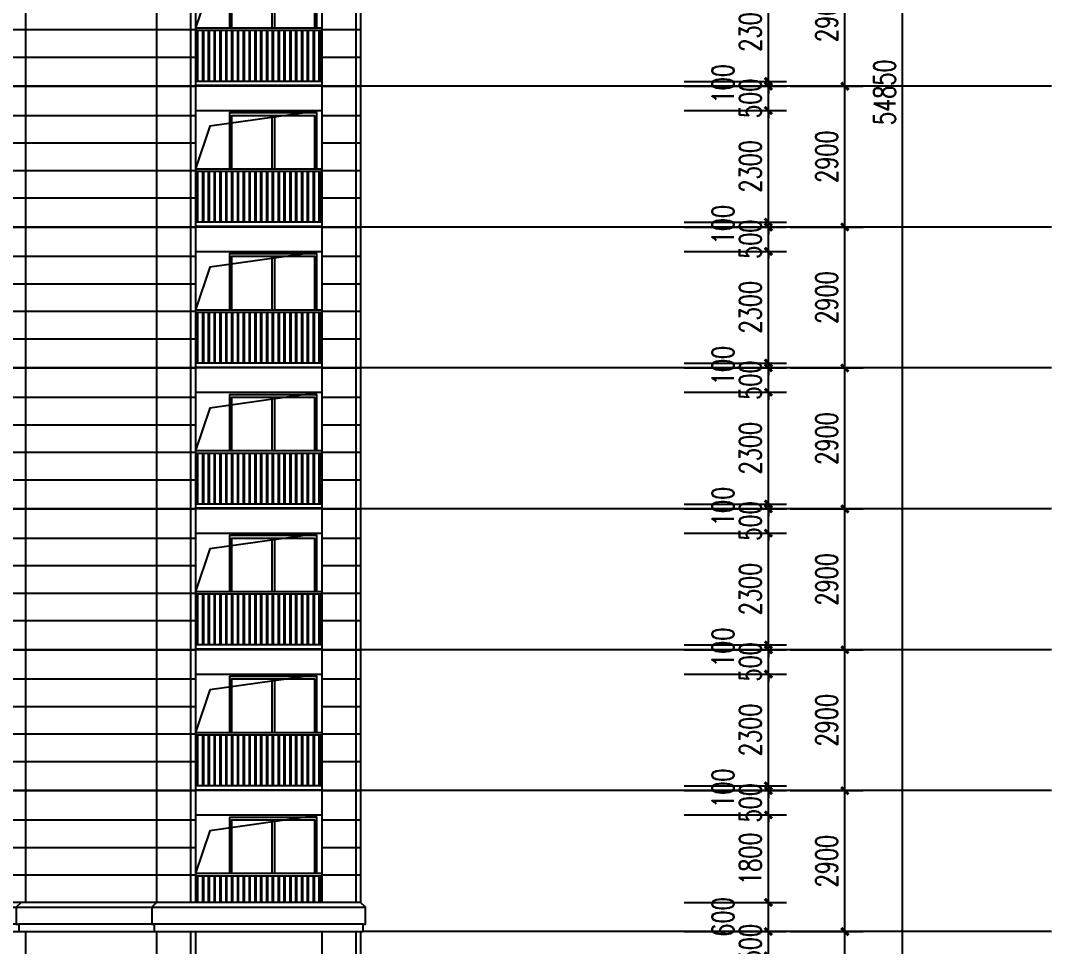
# Model space of a CAD drawing. Extents: x -59851 to 653804, y -249523 to 437614.
# Drawn here: x 355751 to 376967, y 374283 to 393338 of the extents above; entities that cross this region are included whole.
import ezdxf

# ---------------------------------------------------------------- set-up
doc = ezdxf.new("R2010")
doc.units = 0
doc.header["$LTSCALE"] = 1000
doc.header["$MEASUREMENT"] = 0
for name, color, linetype in [('_TCH_BOUNDARY', 7, 'Continuous'), ('A-材质分割线（横向）', 252, 'Continuous'), ('A-洞口', 105, 'Continuous'), ('A-第三道尺寸线', 105, 'Continuous'), ('DOTE', 16, 'Continuous'), ('ELE-2', 31, 'Continuous'), ('ELE-3', 35, 'Continuous'), ('ELE-6', 8, 'Continuous'), ('PUB_DIM', 3, 'Continuous'), ('栏杆', 142, 'Continuous')]:
    doc.layers.add(name, color=color, linetype=linetype)
doc.styles.add('_TCH_DIM_T3', font='SIMPLEX.shx', dxfattribs={"width": 0.705882, "bigfont": 'GBCBIG.shx'})
doc.dimstyles.new('_TCH_ARCH&&150', dxfattribs={"dimtxt": 446.25, "dimasz": 150, "dimexe": 375, "dimexo": 450, "dimgap": 150, "dimtad": 1, "dimdec": 0, "dimzin": 0, "dimdsep": 46, "dimtxsty": '_TCH_DIM_T3', "dimblk": 'ARCHTICK', "dimcen": 0.09, "dimclrt": 7, "dimazin": 2, "dimtfac": 1, "dimtdec": 0, "dimtix": 1, "dimtmove": 2, "dimatfit": 3, "dimfxl": 0, "dimtolj": 1, "dimtzin": 0, "dimarcsym": 0})

# ---------------------------------------------------------------- blocks, each defined once
blk = doc.blocks.new('26001100')
at = {"layer": '栏杆'}
for p, q in [((118828, 391988), (121428, 391988)), ((118828, 391938), (121428, 391938)), ((118858, 390888), (118858, 391938)), ((118878, 390888), (118878, 391938)), ((118978, 390888), (118978, 391938)), ((118998, 390888), (118998, 391938)), ((119098, 390888), (119098, 391938)), ((119118, 390888), (119118, 391938)), ((119218, 390888), (119218, 391938)), ((119238, 390888), (119238, 391938)), ((119338, 390888), (119338, 391938)), ((119358, 390888), (119358, 391938)), ((119458, 390888), (119458, 391938)), ((119478, 390888), (119478, 391938)), ((119578, 390888), (119578, 391938)), ((119598, 390888), (119598, 391938)), ((119698, 390888), (119698, 391938)), ((119718, 390888), (119718, 391938)), ((119818, 390888), (119818, 391938)), ((119838, 390888), (119838, 391938)), ((119938, 390888), (119938, 391938)), ((119958, 390888), (119958, 391938)), ((120058, 390888), (120058, 391938)), ((120078, 390888), (120078, 391938)), ((120178, 390888), (120178, 391938)), ((120198, 390888), (120198, 391938)), ((120298, 390888), (120298, 391938)), ((120318, 390888), (120318, 391938)), ((120364, 391938), (120386, 391938)), ((120386, 391938), (121428, 391938)), ((120418, 390888), (120418, 391938)), ((120438, 390888), (120438, 391938)), ((120538, 390888), (120538, 391938)), ((120558, 390888), (120558, 391938)), ((120658, 390888), (120658, 391938)), ((120678, 390888), (120678, 391938)), ((120778, 390888), (120778, 391938)), ((120798, 390888), (120798, 391938)), ((120898, 390888), (120898, 391938)), ((120918, 390888), (120918, 391938)), ((121018, 390888), (121018, 391938)), ((121038, 390888), (121038, 391938)), ((121138, 390888), (121138, 391938)), ((121158, 390888), (121158, 391938)), ((121258, 390888), (121258, 391938)), ((121278, 390888), (121278, 391938)), ((121378, 390888), (121378, 391938)), ((121398, 390888), (121398, 391938))]:
    blk.add_line(p, q, dxfattribs=at)
blk = doc.blocks.new('2-12dongss')
at = {"layer": 'A-材质分割线（横向）'}
for points in [[(-207947, 337597), (-203647, 337597)], [(-201047, 337597), (-200247, 337597)], [(-210647, 337030), (-203647, 337030)], [(-201047, 337030), (-200247, 337030)], [(-210647, 336464), (-203647, 336464)], [(-201047, 336464), (-200247, 336464)], [(-207947, 335897), (-203647, 335897)], [(-201047, 335897), (-200247, 335897)], [(-210647, 335297), (-203647, 335297)], [(-201047, 335297), (-200247, 335297)]]:
    blk.add_lwpolyline(points, dxfattribs=at)
at = {"layer": 'A-洞口'}
blk.add_lwpolyline([(-201047, 337697), (-203353, 337372), (-203647, 336497)], dxfattribs=at)
at = {"layer": 'ELE-2'}
for points in [[(-204447, 338197), (-204447, 335297)], [(-203647, 338197), (-203647, 335297)], [(-201047, 338197), (-201047, 335297)], [(-200247, 338197), (-200247, 335297)]]:
    blk.add_lwpolyline(points, dxfattribs=at)
at = {"layer": 'ELE-3'}
for points in [[(-203647, 337697), (-201047, 337697)], [(-201047, 335397), (-203647, 335397)], [(-203647, 335317), (-201047, 335317)]]:
    blk.add_lwpolyline(points, dxfattribs=at)
at = {"layer": 'ELE-6'}
for points in [[(-201147, 336497), (-201147, 337647), (-202947, 337647), (-202947, 336497)], [(-202897, 336497), (-202897, 337597), (-201197, 337597), (-201197, 336497)], [(-202072, 337597), (-202072, 336497)], [(-202022, 337597), (-202022, 336497)]]:
    blk.add_lwpolyline(points, dxfattribs=at)
blk.add_blockref('26001100', (-322475, -55491))
blk = doc.blocks.new('xixixiixi')
blk.add_wipeout([(159649, 324297), (149249, 324297), (149149, 324197), (149149, 323847), (149199, 323847), (149199, 323697), (159699, 323697), (159699, 323847), (159749, 323847), (159749, 324197)])
at = {"layer": '_TCH_BOUNDARY'}
blk.add_lwpolyline([(159649, 324297), (149249, 324297), (149149, 324197), (149149, 323847), (149199, 323847), (149199, 323697), (159699, 323697), (159699, 323847), (159749, 323847), (159749, 324197)], close=True, dxfattribs=at)
at = {"layer": 'ELE-2'}
for points in [[(152661, 324297), (152561, 324197), (152561, 323847), (152611, 323847), (152611, 323697), (159699, 323697), (159699, 323847), (159749, 323847), (159749, 324197), (159649, 324297)], [(152561, 324197), (159749, 324197)], [(159649, 324297), (152649, 324297)], [(155449, 324297), (155349, 324197), (155349, 323847), (155399, 323847), (155399, 323697), (155449, 323697)], [(159699, 323847), (152611, 323847)]]:
    blk.add_lwpolyline(points, dxfattribs=at)
at = {"layer": 'ELE-3'}
for points in [[(149249, 324297), (149149, 324197), (149149, 323847), (149199, 323847), (149199, 323697), (149249, 323697)], [(149149, 324197), (152561, 324197)], [(152649, 324297), (149249, 324297)], [(151949, 324297), (151849, 324197), (151849, 323847), (151899, 323847), (151899, 323697), (151949, 323697)], [(152561, 323847), (149199, 323847)], [(149249, 323697), (152611, 323697)]]:
    blk.add_lwpolyline(points, dxfattribs=at)
blk = doc.blocks.new('_ArchTick')
at = {"color": 0, "linetype": 'ByBlock', "const_width": 0.4}
blk.add_lwpolyline([(-0.5, -0.5), (0.5, 0.5)], dxfattribs=at)
blk = doc.blocks.new('*D4190')
at = {"layer": 'Defpoints', "color": 0, "transparency": 16777216}
for p in [(372306, 419288), (373905, 419288), (372306, 364438)]:
    blk.add_point(p, dxfattribs=at)
at = {"layer": 'PUB_DIM', "color": 0, "lineweight": -2, "transparency": 16777216}
for p, q in [((372756, 419288), (374280, 419288)), ((373905, 364438), (373905, 419288)), ((372756, 364438), (374280, 364438))]:
    blk.add_line(p, q, dxfattribs=at)
at = {"layer": 'PUB_DIM', "color": 0, "lineweight": -2, "transparency": 16777216, "xscale": 150, "yscale": 150, "zscale": 150}
for p, rotation in [((373905, 419288), 90), ((373905, 364438), 270)]:
    blk.add_blockref('_ArchTick', p, dxfattribs=dict(at, rotation=rotation))
at = {"layer": 'PUB_DIM', "color": 7, "transparency": 16777216, "insert": (373532, 391863), "char_height": 446.2, "attachment_point": 5, "rotation": 90, "style": '_TCH_DIM_T3'}
blk.add_mtext('\\A1;54850', dxfattribs=at)
blk = doc.blocks.new('*D4200')
at = {"layer": 'Defpoints', "color": 0, "transparency": 16777216}
for p in [(371142, 394888), (372716, 394888), (371142, 391988)]:
    blk.add_point(p, dxfattribs=at)
at = {"layer": 'PUB_DIM', "color": 0, "lineweight": -2, "transparency": 16777216}
for p, q in [((371592, 394888), (373091, 394888)), ((372716, 391988), (372716, 394888)), ((371592, 391988), (373091, 391988))]:
    blk.add_line(p, q, dxfattribs=at)
at = {"layer": 'PUB_DIM', "color": 0, "lineweight": -2, "transparency": 16777216, "xscale": 150, "yscale": 150, "zscale": 150}
for p, rotation in [((372716, 394888), 90), ((372716, 391988), 270)]:
    blk.add_blockref('_ArchTick', p, dxfattribs=dict(at, rotation=rotation))
at = {"layer": 'PUB_DIM', "color": 7, "transparency": 16777216, "insert": (372342, 393438), "char_height": 446.2, "attachment_point": 5, "rotation": 90, "style": '_TCH_DIM_T3'}
blk.add_mtext('\\A1;2900', dxfattribs=at)
blk = doc.blocks.new('*D4201')
at = {"layer": 'Defpoints', "color": 0, "transparency": 16777216}
for p in [(371142, 391988), (372716, 391988), (371142, 389088)]:
    blk.add_point(p, dxfattribs=at)
at = {"layer": 'PUB_DIM', "color": 0, "lineweight": -2, "transparency": 16777216}
for p, q in [((371592, 391988), (373091, 391988)), ((372716, 389088), (372716, 391988)), ((371592, 389088), (373091, 389088))]:
    blk.add_line(p, q, dxfattribs=at)
at = {"layer": 'PUB_DIM', "color": 0, "lineweight": -2, "transparency": 16777216, "xscale": 150, "yscale": 150, "zscale": 150}
for p, rotation in [((372716, 391988), 90), ((372716, 389088), 270)]:
    blk.add_blockref('_ArchTick', p, dxfattribs=dict(at, rotation=rotation))
at = {"layer": 'PUB_DIM', "color": 7, "transparency": 16777216, "insert": (372342, 390538), "char_height": 446.2, "attachment_point": 5, "rotation": 90, "style": '_TCH_DIM_T3'}
blk.add_mtext('\\A1;2900', dxfattribs=at)
blk = doc.blocks.new('*D4202')
at = {"layer": 'Defpoints', "color": 0, "transparency": 16777216}
for p in [(371142, 389088), (372716, 389088), (371142, 386188)]:
    blk.add_point(p, dxfattribs=at)
at = {"layer": 'PUB_DIM', "color": 0, "lineweight": -2, "transparency": 16777216}
for p, q in [((371592, 389088), (373091, 389088)), ((372716, 386188), (372716, 389088)), ((371592, 386188), (373091, 386188))]:
    blk.add_line(p, q, dxfattribs=at)
at = {"layer": 'PUB_DIM', "color": 0, "lineweight": -2, "transparency": 16777216, "xscale": 150, "yscale": 150, "zscale": 150}
for p, rotation in [((372716, 389088), 90), ((372716, 386188), 270)]:
    blk.add_blockref('_ArchTick', p, dxfattribs=dict(at, rotation=rotation))
at = {"layer": 'PUB_DIM', "color": 7, "transparency": 16777216, "insert": (372342, 387638), "char_height": 446.2, "attachment_point": 5, "rotation": 90, "style": '_TCH_DIM_T3'}
blk.add_mtext('\\A1;2900', dxfattribs=at)
blk = doc.blocks.new('*D4203')
at = {"layer": 'Defpoints', "color": 0, "transparency": 16777216}
for p in [(371142, 386188), (372716, 386188), (371142, 383288)]:
    blk.add_point(p, dxfattribs=at)
at = {"layer": 'PUB_DIM', "color": 0, "lineweight": -2, "transparency": 16777216}
for p, q in [((371592, 386188), (373091, 386188)), ((372716, 383288), (372716, 386188)), ((371592, 383288), (373091, 383288))]:
    blk.add_line(p, q, dxfattribs=at)
at = {"layer": 'PUB_DIM', "color": 0, "lineweight": -2, "transparency": 16777216, "xscale": 150, "yscale": 150, "zscale": 150}
for p, rotation in [((372716, 386188), 90), ((372716, 383288), 270)]:
    blk.add_blockref('_ArchTick', p, dxfattribs=dict(at, rotation=rotation))
at = {"layer": 'PUB_DIM', "color": 7, "transparency": 16777216, "insert": (372342, 384738), "char_height": 446.2, "attachment_point": 5, "rotation": 90, "style": '_TCH_DIM_T3'}
blk.add_mtext('\\A1;2900', dxfattribs=at)
blk = doc.blocks.new('*D4204')
at = {"layer": 'Defpoints', "color": 0, "transparency": 16777216}
for p in [(371142, 383288), (372716, 383288), (371142, 380388)]:
    blk.add_point(p, dxfattribs=at)
at = {"layer": 'PUB_DIM', "color": 0, "lineweight": -2, "transparency": 16777216}
for p, q in [((371592, 383288), (373091, 383288)), ((372716, 380388), (372716, 383288)), ((371592, 380388), (373091, 380388))]:
    blk.add_line(p, q, dxfattribs=at)
at = {"layer": 'PUB_DIM', "color": 0, "lineweight": -2, "transparency": 16777216, "xscale": 150, "yscale": 150, "zscale": 150}
for p, rotation in [((372716, 383288), 90), ((372716, 380388), 270)]:
    blk.add_blockref('_ArchTick', p, dxfattribs=dict(at, rotation=rotation))
at = {"layer": 'PUB_DIM', "color": 7, "transparency": 16777216, "insert": (372342, 381838), "char_height": 446.2, "attachment_point": 5, "rotation": 90, "style": '_TCH_DIM_T3'}
blk.add_mtext('\\A1;2900', dxfattribs=at)
blk = doc.blocks.new('*D4205')
at = {"layer": 'Defpoints', "color": 0, "transparency": 16777216}
for p in [(371142, 380388), (372716, 380388), (371142, 377488)]:
    blk.add_point(p, dxfattribs=at)
at = {"layer": 'PUB_DIM', "color": 0, "lineweight": -2, "transparency": 16777216}
for p, q in [((371592, 380388), (373091, 380388)), ((372716, 377488), (372716, 380388)), ((371592, 377488), (373091, 377488))]:
    blk.add_line(p, q, dxfattribs=at)
at = {"layer": 'PUB_DIM', "color": 0, "lineweight": -2, "transparency": 16777216, "xscale": 150, "yscale": 150, "zscale": 150}
for p, rotation in [((372716, 380388), 90), ((372716, 377488), 270)]:
    blk.add_blockref('_ArchTick', p, dxfattribs=dict(at, rotation=rotation))
at = {"layer": 'PUB_DIM', "color": 7, "transparency": 16777216, "insert": (372342, 378938), "char_height": 446.2, "attachment_point": 5, "rotation": 90, "style": '_TCH_DIM_T3'}
blk.add_mtext('\\A1;2900', dxfattribs=at)
blk = doc.blocks.new('*D4206')
at = {"layer": 'Defpoints', "color": 0, "transparency": 16777216}
for p in [(371142, 377488), (372716, 377488), (371142, 374588)]:
    blk.add_point(p, dxfattribs=at)
at = {"layer": 'PUB_DIM', "color": 0, "lineweight": -2, "transparency": 16777216}
for p, q in [((371592, 377488), (373091, 377488)), ((372716, 374588), (372716, 377488)), ((371592, 374588), (373091, 374588))]:
    blk.add_line(p, q, dxfattribs=at)
at = {"layer": 'PUB_DIM', "color": 0, "lineweight": -2, "transparency": 16777216, "xscale": 150, "yscale": 150, "zscale": 150}
for p, rotation in [((372716, 377488), 90), ((372716, 374588), 270)]:
    blk.add_blockref('_ArchTick', p, dxfattribs=dict(at, rotation=rotation))
at = {"layer": 'PUB_DIM', "color": 7, "transparency": 16777216, "insert": (372342, 376038), "char_height": 446.2, "attachment_point": 5, "rotation": 90, "style": '_TCH_DIM_T3'}
blk.add_mtext('\\A1;2900', dxfattribs=at)
blk = doc.blocks.new('*D4207')
at = {"layer": 'Defpoints', "color": 0, "transparency": 16777216}
for p in [(371142, 374588), (372716, 374588), (371142, 371688)]:
    blk.add_point(p, dxfattribs=at)
at = {"layer": 'PUB_DIM', "color": 0, "lineweight": -2, "transparency": 16777216}
for p, q in [((371592, 374588), (373091, 374588)), ((372716, 371688), (372716, 374588)), ((371592, 371688), (373091, 371688))]:
    blk.add_line(p, q, dxfattribs=at)
at = {"layer": 'PUB_DIM', "color": 0, "lineweight": -2, "transparency": 16777216, "xscale": 150, "yscale": 150, "zscale": 150}
for p, rotation in [((372716, 374588), 90), ((372716, 371688), 270)]:
    blk.add_blockref('_ArchTick', p, dxfattribs=dict(at, rotation=rotation))
at = {"layer": 'PUB_DIM', "color": 7, "transparency": 16777216, "insert": (372342, 373138), "char_height": 446.2, "attachment_point": 5, "rotation": 90, "style": '_TCH_DIM_T3'}
blk.add_mtext('\\A1;2900', dxfattribs=at)
blk = doc.blocks.new('*D4221')
at = {"layer": 'A-第三道尺寸线', "color": 0, "lineweight": -2, "transparency": 16777216}
for p, q in [((371142, 374588), (371142, 374738)), ((369405, 374588), (371517, 374588)), ((371142, 374088), (371142, 374588)), ((369405, 374088), (371517, 374088)), ((371142, 374088), (371142, 373938))]:
    blk.add_line(p, q, dxfattribs=at)
at = {"layer": 'Defpoints', "color": 0, "transparency": 16777216}
for p in [(368955, 374588), (371142, 374588), (368955, 374088)]:
    blk.add_point(p, dxfattribs=at)
at = {"layer": 'A-第三道尺寸线', "color": 0, "lineweight": -2, "transparency": 16777216, "xscale": 150, "yscale": 150, "zscale": 150}
for p, rotation in [((371142, 374588), 270), ((371142, 374088), 90)]:
    blk.add_blockref('_ArchTick', p, dxfattribs=dict(at, rotation=rotation))
at = {"layer": 'A-第三道尺寸线', "color": 7, "transparency": 16777216, "insert": (370769, 374338), "char_height": 446.2, "attachment_point": 5, "rotation": 90, "style": '_TCH_DIM_T3'}
blk.add_mtext('\\A1;500', dxfattribs=at)
blk = doc.blocks.new('*D4222')
at = {"layer": 'A-第三道尺寸线', "color": 0, "lineweight": -2, "transparency": 16777216}
for p, q in [((369405, 375188), (371517, 375188)), ((371142, 374588), (371142, 375188)), ((369405, 374588), (371517, 374588))]:
    blk.add_line(p, q, dxfattribs=at)
at = {"layer": 'Defpoints', "color": 0, "transparency": 16777216}
for p in [(368955, 375188), (371142, 375188), (368955, 374588)]:
    blk.add_point(p, dxfattribs=at)
at = {"layer": 'A-第三道尺寸线', "color": 0, "lineweight": -2, "transparency": 16777216, "xscale": 150, "yscale": 150, "zscale": 150}
for p, rotation in [((371142, 375188), 90), ((371142, 374588), 270)]:
    blk.add_blockref('_ArchTick', p, dxfattribs=dict(at, rotation=rotation))
at = {"layer": 'A-第三道尺寸线', "color": 7, "transparency": 16777216, "insert": (370205, 374888), "char_height": 446.2, "attachment_point": 5, "rotation": 90, "style": '_TCH_DIM_T3'}
blk.add_mtext('\\A1;600', dxfattribs=at)
blk = doc.blocks.new('*D4223')
at = {"layer": 'A-第三道尺寸线', "color": 0, "lineweight": -2, "transparency": 16777216}
for p, q in [((369405, 376988), (371517, 376988)), ((371142, 375188), (371142, 376988)), ((369405, 375188), (371517, 375188))]:
    blk.add_line(p, q, dxfattribs=at)
at = {"layer": 'Defpoints', "color": 0, "transparency": 16777216}
for p in [(368955, 376988), (371142, 376988), (368955, 375188)]:
    blk.add_point(p, dxfattribs=at)
at = {"layer": 'A-第三道尺寸线', "color": 0, "lineweight": -2, "transparency": 16777216, "xscale": 150, "yscale": 150, "zscale": 150}
for p, rotation in [((371142, 376988), 90), ((371142, 375188), 270)]:
    blk.add_blockref('_ArchTick', p, dxfattribs=dict(at, rotation=rotation))
at = {"layer": 'A-第三道尺寸线', "color": 7, "transparency": 16777216, "insert": (370769, 376088), "char_height": 446.2, "attachment_point": 5, "rotation": 90, "style": '_TCH_DIM_T3'}
blk.add_mtext('\\A1;1800', dxfattribs=at)
blk = doc.blocks.new('*D4224')
at = {"layer": 'A-第三道尺寸线', "color": 0, "lineweight": -2, "transparency": 16777216}
for p, q in [((369405, 377488), (371517, 377488)), ((371142, 377488), (371142, 377638)), ((371142, 376988), (371142, 377488)), ((369405, 376988), (371517, 376988)), ((371142, 376988), (371142, 376838))]:
    blk.add_line(p, q, dxfattribs=at)
at = {"layer": 'Defpoints', "color": 0, "transparency": 16777216}
for p in [(368955, 377488), (371142, 377488), (368955, 376988)]:
    blk.add_point(p, dxfattribs=at)
at = {"layer": 'A-第三道尺寸线', "color": 0, "lineweight": -2, "transparency": 16777216, "xscale": 150, "yscale": 150, "zscale": 150}
for p, rotation in [((371142, 377488), 270), ((371142, 376988), 90)]:
    blk.add_blockref('_ArchTick', p, dxfattribs=dict(at, rotation=rotation))
at = {"layer": 'A-第三道尺寸线', "color": 7, "transparency": 16777216, "insert": (370769, 377238), "char_height": 446.2, "attachment_point": 5, "rotation": 90, "style": '_TCH_DIM_T3'}
blk.add_mtext('\\A1;500', dxfattribs=at)
blk = doc.blocks.new('*D4225')
at = {"layer": 'A-第三道尺寸线', "color": 0, "lineweight": -2, "transparency": 16777216}
for p, q in [((371142, 377588), (371142, 377738)), ((369405, 377588), (371517, 377588)), ((369405, 377488), (371517, 377488)), ((371142, 377488), (371142, 377588)), ((371142, 377488), (371142, 377338))]:
    blk.add_line(p, q, dxfattribs=at)
at = {"layer": 'Defpoints', "color": 0, "transparency": 16777216}
for p in [(368955, 377588), (368955, 377488), (371142, 377588)]:
    blk.add_point(p, dxfattribs=at)
at = {"layer": 'A-第三道尺寸线', "color": 0, "lineweight": -2, "transparency": 16777216, "xscale": 150, "yscale": 150, "zscale": 150}
for p, rotation in [((371142, 377588), 270), ((371142, 377488), 90)]:
    blk.add_blockref('_ArchTick', p, dxfattribs=dict(at, rotation=rotation))
at = {"layer": 'A-第三道尺寸线', "color": 7, "transparency": 16777216, "insert": (370205, 377538), "char_height": 446.2, "attachment_point": 5, "rotation": 90, "style": '_TCH_DIM_T3'}
blk.add_mtext('\\A1;100', dxfattribs=at)
blk = doc.blocks.new('*D4226')
at = {"layer": 'A-第三道尺寸线', "color": 0, "lineweight": -2, "transparency": 16777216}
for p, q in [((369405, 379888), (371517, 379888)), ((371142, 377588), (371142, 379888)), ((369405, 377588), (371517, 377588))]:
    blk.add_line(p, q, dxfattribs=at)
at = {"layer": 'Defpoints', "color": 0, "transparency": 16777216}
for p in [(368955, 379888), (371142, 379888), (368955, 377588)]:
    blk.add_point(p, dxfattribs=at)
at = {"layer": 'A-第三道尺寸线', "color": 0, "lineweight": -2, "transparency": 16777216, "xscale": 150, "yscale": 150, "zscale": 150}
for p, rotation in [((371142, 379888), 90), ((371142, 377588), 270)]:
    blk.add_blockref('_ArchTick', p, dxfattribs=dict(at, rotation=rotation))
at = {"layer": 'A-第三道尺寸线', "color": 7, "transparency": 16777216, "insert": (370769, 378738), "char_height": 446.2, "attachment_point": 5, "rotation": 90, "style": '_TCH_DIM_T3'}
blk.add_mtext('\\A1;2300', dxfattribs=at)
blk = doc.blocks.new('*D4227')
at = {"layer": 'A-第三道尺寸线', "color": 0, "lineweight": -2, "transparency": 16777216}
for p, q in [((371142, 380388), (371142, 380538)), ((369405, 380388), (371517, 380388)), ((371142, 379888), (371142, 380388)), ((369405, 379888), (371517, 379888)), ((371142, 379888), (371142, 379738))]:
    blk.add_line(p, q, dxfattribs=at)
at = {"layer": 'Defpoints', "color": 0, "transparency": 16777216}
for p in [(368955, 380388), (371142, 380388), (368955, 379888)]:
    blk.add_point(p, dxfattribs=at)
at = {"layer": 'A-第三道尺寸线', "color": 0, "lineweight": -2, "transparency": 16777216, "xscale": 150, "yscale": 150, "zscale": 150}
for p, rotation in [((371142, 380388), 270), ((371142, 379888), 90)]:
    blk.add_blockref('_ArchTick', p, dxfattribs=dict(at, rotation=rotation))
at = {"layer": 'A-第三道尺寸线', "color": 7, "transparency": 16777216, "insert": (370769, 380138), "char_height": 446.2, "attachment_point": 5, "rotation": 90, "style": '_TCH_DIM_T3'}
blk.add_mtext('\\A1;500', dxfattribs=at)
blk = doc.blocks.new('*D4228')
at = {"layer": 'A-第三道尺寸线', "color": 0, "lineweight": -2, "transparency": 16777216}
for p, q in [((371142, 380488), (371142, 380638)), ((369405, 380488), (371517, 380488)), ((371142, 380388), (371142, 380488)), ((369405, 380388), (371517, 380388)), ((371142, 380388), (371142, 380238))]:
    blk.add_line(p, q, dxfattribs=at)
at = {"layer": 'Defpoints', "color": 0, "transparency": 16777216}
for p in [(368955, 380488), (371142, 380488), (368955, 380388)]:
    blk.add_point(p, dxfattribs=at)
at = {"layer": 'A-第三道尺寸线', "color": 0, "lineweight": -2, "transparency": 16777216, "xscale": 150, "yscale": 150, "zscale": 150}
for p, rotation in [((371142, 380488), 270), ((371142, 380388), 90)]:
    blk.add_blockref('_ArchTick', p, dxfattribs=dict(at, rotation=rotation))
at = {"layer": 'A-第三道尺寸线', "color": 7, "transparency": 16777216, "insert": (370205, 380438), "char_height": 446.2, "attachment_point": 5, "rotation": 90, "style": '_TCH_DIM_T3'}
blk.add_mtext('\\A1;100', dxfattribs=at)
blk = doc.blocks.new('*D4229')
at = {"layer": 'A-第三道尺寸线', "color": 0, "lineweight": -2, "transparency": 16777216}
for p, q in [((369405, 382788), (371517, 382788)), ((371142, 380488), (371142, 382788)), ((369405, 380488), (371517, 380488))]:
    blk.add_line(p, q, dxfattribs=at)
at = {"layer": 'Defpoints', "color": 0, "transparency": 16777216}
for p in [(368955, 382788), (371142, 382788), (368955, 380488)]:
    blk.add_point(p, dxfattribs=at)
at = {"layer": 'A-第三道尺寸线', "color": 0, "lineweight": -2, "transparency": 16777216, "xscale": 150, "yscale": 150, "zscale": 150}
for p, rotation in [((371142, 382788), 90), ((371142, 380488), 270)]:
    blk.add_blockref('_ArchTick', p, dxfattribs=dict(at, rotation=rotation))
at = {"layer": 'A-第三道尺寸线', "color": 7, "transparency": 16777216, "insert": (370769, 381638), "char_height": 446.2, "attachment_point": 5, "rotation": 90, "style": '_TCH_DIM_T3'}
blk.add_mtext('\\A1;2300', dxfattribs=at)
blk = doc.blocks.new('*D4230')
at = {"layer": 'A-第三道尺寸线', "color": 0, "lineweight": -2, "transparency": 16777216}
for p, q in [((371142, 383288), (371142, 383438)), ((369405, 383288), (371517, 383288)), ((371142, 382788), (371142, 383288)), ((369405, 382788), (371517, 382788)), ((371142, 382788), (371142, 382638))]:
    blk.add_line(p, q, dxfattribs=at)
at = {"layer": 'Defpoints', "color": 0, "transparency": 16777216}
for p in [(368955, 383288), (371142, 383288), (368955, 382788)]:
    blk.add_point(p, dxfattribs=at)
at = {"layer": 'A-第三道尺寸线', "color": 0, "lineweight": -2, "transparency": 16777216, "xscale": 150, "yscale": 150, "zscale": 150}
for p, rotation in [((371142, 383288), 270), ((371142, 382788), 90)]:
    blk.add_blockref('_ArchTick', p, dxfattribs=dict(at, rotation=rotation))
at = {"layer": 'A-第三道尺寸线', "color": 7, "transparency": 16777216, "insert": (370769, 383038), "char_height": 446.2, "attachment_point": 5, "rotation": 90, "style": '_TCH_DIM_T3'}
blk.add_mtext('\\A1;500', dxfattribs=at)
blk = doc.blocks.new('*D4231')
at = {"layer": 'A-第三道尺寸线', "color": 0, "lineweight": -2, "transparency": 16777216}
for p, q in [((369405, 383388), (371517, 383388)), ((371142, 383388), (371142, 383538)), ((371142, 383288), (371142, 383388)), ((369405, 383288), (371517, 383288)), ((371142, 383288), (371142, 383138))]:
    blk.add_line(p, q, dxfattribs=at)
at = {"layer": 'Defpoints', "color": 0, "transparency": 16777216}
for p in [(368955, 383388), (371142, 383388), (368955, 383288)]:
    blk.add_point(p, dxfattribs=at)
at = {"layer": 'A-第三道尺寸线', "color": 0, "lineweight": -2, "transparency": 16777216, "xscale": 150, "yscale": 150, "zscale": 150}
for p, rotation in [((371142, 383388), 270), ((371142, 383288), 90)]:
    blk.add_blockref('_ArchTick', p, dxfattribs=dict(at, rotation=rotation))
at = {"layer": 'A-第三道尺寸线', "color": 7, "transparency": 16777216, "insert": (370205, 383338), "char_height": 446.2, "attachment_point": 5, "rotation": 90, "style": '_TCH_DIM_T3'}
blk.add_mtext('\\A1;100', dxfattribs=at)
blk = doc.blocks.new('*D4232')
at = {"layer": 'A-第三道尺寸线', "color": 0, "lineweight": -2, "transparency": 16777216}
for p, q in [((369405, 385688), (371517, 385688)), ((371142, 383388), (371142, 385688)), ((369405, 383388), (371517, 383388))]:
    blk.add_line(p, q, dxfattribs=at)
at = {"layer": 'Defpoints', "color": 0, "transparency": 16777216}
for p in [(368955, 385688), (371142, 385688), (368955, 383388)]:
    blk.add_point(p, dxfattribs=at)
at = {"layer": 'A-第三道尺寸线', "color": 0, "lineweight": -2, "transparency": 16777216, "xscale": 150, "yscale": 150, "zscale": 150}
for p, rotation in [((371142, 385688), 90), ((371142, 383388), 270)]:
    blk.add_blockref('_ArchTick', p, dxfattribs=dict(at, rotation=rotation))
at = {"layer": 'A-第三道尺寸线', "color": 7, "transparency": 16777216, "insert": (370769, 384538), "char_height": 446.2, "attachment_point": 5, "rotation": 90, "style": '_TCH_DIM_T3'}
blk.add_mtext('\\A1;2300', dxfattribs=at)
blk = doc.blocks.new('*D4233')
at = {"layer": 'A-第三道尺寸线', "color": 0, "lineweight": -2, "transparency": 16777216}
for p, q in [((369405, 386188), (371517, 386188)), ((371142, 386188), (371142, 386338)), ((371142, 385688), (371142, 386188)), ((369405, 385688), (371517, 385688)), ((371142, 385688), (371142, 385538))]:
    blk.add_line(p, q, dxfattribs=at)
at = {"layer": 'Defpoints', "color": 0, "transparency": 16777216}
for p in [(368955, 386188), (371142, 386188), (368955, 385688)]:
    blk.add_point(p, dxfattribs=at)
at = {"layer": 'A-第三道尺寸线', "color": 0, "lineweight": -2, "transparency": 16777216, "xscale": 150, "yscale": 150, "zscale": 150}
for p, rotation in [((371142, 386188), 270), ((371142, 385688), 90)]:
    blk.add_blockref('_ArchTick', p, dxfattribs=dict(at, rotation=rotation))
at = {"layer": 'A-第三道尺寸线', "color": 7, "transparency": 16777216, "insert": (370769, 385938), "char_height": 446.2, "attachment_point": 5, "rotation": 90, "style": '_TCH_DIM_T3'}
blk.add_mtext('\\A1;500', dxfattribs=at)
blk = doc.blocks.new('*D4234')
at = {"layer": 'A-第三道尺寸线', "color": 0, "lineweight": -2, "transparency": 16777216}
for p, q in [((371142, 386288), (371142, 386438)), ((369405, 386288), (371517, 386288)), ((369405, 386188), (371517, 386188)), ((371142, 386188), (371142, 386288)), ((371142, 386188), (371142, 386038))]:
    blk.add_line(p, q, dxfattribs=at)
at = {"layer": 'Defpoints', "color": 0, "transparency": 16777216}
for p in [(368955, 386288), (368955, 386188), (371142, 386288)]:
    blk.add_point(p, dxfattribs=at)
at = {"layer": 'A-第三道尺寸线', "color": 0, "lineweight": -2, "transparency": 16777216, "xscale": 150, "yscale": 150, "zscale": 150}
for p, rotation in [((371142, 386288), 270), ((371142, 386188), 90)]:
    blk.add_blockref('_ArchTick', p, dxfattribs=dict(at, rotation=rotation))
at = {"layer": 'A-第三道尺寸线', "color": 7, "transparency": 16777216, "insert": (370205, 386238), "char_height": 446.2, "attachment_point": 5, "rotation": 90, "style": '_TCH_DIM_T3'}
blk.add_mtext('\\A1;100', dxfattribs=at)
blk = doc.blocks.new('*D4235')
at = {"layer": 'A-第三道尺寸线', "color": 0, "lineweight": -2, "transparency": 16777216}
for p, q in [((369405, 388588), (371517, 388588)), ((371142, 386288), (371142, 388588)), ((369405, 386288), (371517, 386288))]:
    blk.add_line(p, q, dxfattribs=at)
at = {"layer": 'Defpoints', "color": 0, "transparency": 16777216}
for p in [(368955, 388588), (371142, 388588), (368955, 386288)]:
    blk.add_point(p, dxfattribs=at)
at = {"layer": 'A-第三道尺寸线', "color": 0, "lineweight": -2, "transparency": 16777216, "xscale": 150, "yscale": 150, "zscale": 150}
for p, rotation in [((371142, 388588), 90), ((371142, 386288), 270)]:
    blk.add_blockref('_ArchTick', p, dxfattribs=dict(at, rotation=rotation))
at = {"layer": 'A-第三道尺寸线', "color": 7, "transparency": 16777216, "insert": (370769, 387438), "char_height": 446.2, "attachment_point": 5, "rotation": 90, "style": '_TCH_DIM_T3'}
blk.add_mtext('\\A1;2300', dxfattribs=at)
blk = doc.blocks.new('*D4236')
at = {"layer": 'A-第三道尺寸线', "color": 0, "lineweight": -2, "transparency": 16777216}
for p, q in [((371142, 389088), (371142, 389238)), ((369405, 389088), (371517, 389088)), ((371142, 388588), (371142, 389088)), ((369405, 388588), (371517, 388588)), ((371142, 388588), (371142, 388438))]:
    blk.add_line(p, q, dxfattribs=at)
at = {"layer": 'Defpoints', "color": 0, "transparency": 16777216}
for p in [(368955, 389088), (371142, 389088), (368955, 388588)]:
    blk.add_point(p, dxfattribs=at)
at = {"layer": 'A-第三道尺寸线', "color": 0, "lineweight": -2, "transparency": 16777216, "xscale": 150, "yscale": 150, "zscale": 150}
for p, rotation in [((371142, 389088), 270), ((371142, 388588), 90)]:
    blk.add_blockref('_ArchTick', p, dxfattribs=dict(at, rotation=rotation))
at = {"layer": 'A-第三道尺寸线', "color": 7, "transparency": 16777216, "insert": (370769, 388838), "char_height": 446.2, "attachment_point": 5, "rotation": 90, "style": '_TCH_DIM_T3'}
blk.add_mtext('\\A1;500', dxfattribs=at)
blk = doc.blocks.new('*D4237')
at = {"layer": 'A-第三道尺寸线', "color": 0, "lineweight": -2, "transparency": 16777216}
for p, q in [((371142, 389188), (371142, 389338)), ((369405, 389188), (371517, 389188)), ((371142, 389088), (371142, 389188)), ((369405, 389088), (371517, 389088)), ((371142, 389088), (371142, 388938))]:
    blk.add_line(p, q, dxfattribs=at)
at = {"layer": 'Defpoints', "color": 0, "transparency": 16777216}
for p in [(368955, 389188), (371142, 389188), (368955, 389088)]:
    blk.add_point(p, dxfattribs=at)
at = {"layer": 'A-第三道尺寸线', "color": 0, "lineweight": -2, "transparency": 16777216, "xscale": 150, "yscale": 150, "zscale": 150}
for p, rotation in [((371142, 389188), 270), ((371142, 389088), 90)]:
    blk.add_blockref('_ArchTick', p, dxfattribs=dict(at, rotation=rotation))
at = {"layer": 'A-第三道尺寸线', "color": 7, "transparency": 16777216, "insert": (370205, 389138), "char_height": 446.2, "attachment_point": 5, "rotation": 90, "style": '_TCH_DIM_T3'}
blk.add_mtext('\\A1;100', dxfattribs=at)
blk = doc.blocks.new('*D4238')
at = {"layer": 'A-第三道尺寸线', "color": 0, "lineweight": -2, "transparency": 16777216}
for p, q in [((369405, 391488), (371517, 391488)), ((371142, 389188), (371142, 391488)), ((369405, 389188), (371517, 389188))]:
    blk.add_line(p, q, dxfattribs=at)
at = {"layer": 'Defpoints', "color": 0, "transparency": 16777216}
for p in [(368955, 391488), (371142, 391488), (368955, 389188)]:
    blk.add_point(p, dxfattribs=at)
at = {"layer": 'A-第三道尺寸线', "color": 0, "lineweight": -2, "transparency": 16777216, "xscale": 150, "yscale": 150, "zscale": 150}
for p, rotation in [((371142, 391488), 90), ((371142, 389188), 270)]:
    blk.add_blockref('_ArchTick', p, dxfattribs=dict(at, rotation=rotation))
at = {"layer": 'A-第三道尺寸线', "color": 7, "transparency": 16777216, "insert": (370769, 390338), "char_height": 446.2, "attachment_point": 5, "rotation": 90, "style": '_TCH_DIM_T3'}
blk.add_mtext('\\A1;2300', dxfattribs=at)
blk = doc.blocks.new('*D4239')
at = {"layer": 'A-第三道尺寸线', "color": 0, "lineweight": -2, "transparency": 16777216}
for p, q in [((371142, 391988), (371142, 392138)), ((369405, 391988), (371517, 391988)), ((371142, 391488), (371142, 391988)), ((369405, 391488), (371517, 391488)), ((371142, 391488), (371142, 391338))]:
    blk.add_line(p, q, dxfattribs=at)
at = {"layer": 'Defpoints', "color": 0, "transparency": 16777216}
for p in [(368955, 391988), (371142, 391988), (368955, 391488)]:
    blk.add_point(p, dxfattribs=at)
at = {"layer": 'A-第三道尺寸线', "color": 0, "lineweight": -2, "transparency": 16777216, "xscale": 150, "yscale": 150, "zscale": 150}
for p, rotation in [((371142, 391988), 270), ((371142, 391488), 90)]:
    blk.add_blockref('_ArchTick', p, dxfattribs=dict(at, rotation=rotation))
at = {"layer": 'A-第三道尺寸线', "color": 7, "transparency": 16777216, "insert": (370769, 391738), "char_height": 446.2, "attachment_point": 5, "rotation": 90, "style": '_TCH_DIM_T3'}
blk.add_mtext('\\A1;500', dxfattribs=at)
blk = doc.blocks.new('*D4240')
at = {"layer": 'A-第三道尺寸线', "color": 0, "lineweight": -2, "transparency": 16777216}
for p, q in [((369405, 392088), (371517, 392088)), ((371142, 392088), (371142, 392238)), ((371142, 391988), (371142, 392088)), ((369405, 391988), (371517, 391988)), ((371142, 391988), (371142, 391838))]:
    blk.add_line(p, q, dxfattribs=at)
at = {"layer": 'Defpoints', "color": 0, "transparency": 16777216}
for p in [(368955, 392088), (371142, 392088), (368955, 391988)]:
    blk.add_point(p, dxfattribs=at)
at = {"layer": 'A-第三道尺寸线', "color": 0, "lineweight": -2, "transparency": 16777216, "xscale": 150, "yscale": 150, "zscale": 150}
for p, rotation in [((371142, 392088), 270), ((371142, 391988), 90)]:
    blk.add_blockref('_ArchTick', p, dxfattribs=dict(at, rotation=rotation))
at = {"layer": 'A-第三道尺寸线', "color": 7, "transparency": 16777216, "insert": (370205, 392038), "char_height": 446.2, "attachment_point": 5, "rotation": 90, "style": '_TCH_DIM_T3'}
blk.add_mtext('\\A1;100', dxfattribs=at)
blk = doc.blocks.new('*D4241')
at = {"layer": 'A-第三道尺寸线', "color": 0, "lineweight": -2, "transparency": 16777216}
for p, q in [((369405, 394388), (371517, 394388)), ((371142, 392088), (371142, 394388)), ((369405, 392088), (371517, 392088))]:
    blk.add_line(p, q, dxfattribs=at)
at = {"layer": 'Defpoints', "color": 0, "transparency": 16777216}
for p in [(368955, 394388), (371142, 394388), (368955, 392088)]:
    blk.add_point(p, dxfattribs=at)
at = {"layer": 'A-第三道尺寸线', "color": 0, "lineweight": -2, "transparency": 16777216, "xscale": 150, "yscale": 150, "zscale": 150}
for p, rotation in [((371142, 394388), 90), ((371142, 392088), 270)]:
    blk.add_blockref('_ArchTick', p, dxfattribs=dict(at, rotation=rotation))
at = {"layer": 'A-第三道尺寸线', "color": 7, "transparency": 16777216, "insert": (370769, 393238), "char_height": 446.2, "attachment_point": 5, "rotation": 90, "style": '_TCH_DIM_T3'}
blk.add_mtext('\\A1;2300', dxfattribs=at)

msp = doc.modelspace()

# ---------------------------------------------------------------- linework, layer by layer
at = {"layer": 'DOTE'}
for p, q in [((376966.8, 391987.8), (292125.9, 391987.8)), ((376966.8, 389087.8), (292125.9, 389087.8)), ((376966.8, 386187.8), (292125.9, 386187.8)), ((376966.8, 383287.8), (292125.9, 383287.8)), ((376966.8, 377487.8), (292125.9, 377487.8))]:
    msp.add_line(p, q, dxfattribs=at)

# ---------------------------------------------------------------- dimensions: what is measured, and where the dimension line sits
at = {"layer": 'A-第三道尺寸线'}
for p1, p2, picture, middle in [((368954.7, 392087.8), (368954.7, 394387.8), '*D4241', (370769.1, 393237.8)), ((368954.7, 391487.8), (368954.7, 391987.8), '*D4239', (370769.1, 391737.8)), ((368954.7, 389187.8), (368954.7, 391487.8), '*D4238', (370769.1, 390337.8)), ((368954.7, 388587.8), (368954.7, 389087.8), '*D4236', (370769.1, 388837.8)), ((368954.7, 386287.8), (368954.7, 388587.8), '*D4235', (370769.1, 387437.8)), ((368954.7, 385687.8), (368954.7, 386187.8), '*D4233', (370769.1, 385937.8)), ((368954.7, 383387.8), (368954.7, 385687.8), '*D4232', (370769.1, 384537.8)), ((368954.7, 382787.8), (368954.7, 383287.8), '*D4230', (370769.1, 383037.8)), ((368954.7, 380487.8), (368954.7, 382787.8), '*D4229', (370769.1, 381637.8)), ((368954.7, 379887.8), (368954.7, 380387.8), '*D4227', (370769.1, 380137.8)), ((368954.7, 377587.8), (368954.7, 379887.8), '*D4226', (370769.1, 378737.8)), ((368954.7, 376987.8), (368954.7, 377487.8), '*D4224', (370769.1, 377237.8)), ((368954.7, 375187.8), (368954.7, 376987.8), '*D4223', (370769.1, 376087.8)), ((368954.7, 374087.8), (368954.7, 374587.8), '*D4221', (370769.1, 374337.8))]:
    dim = msp.add_aligned_dim(p1=p1, p2=p2, distance=-2187.5, dimstyle='_TCH_ARCH&&150', dxfattribs=at)
    dim.commit()
    dim.dimension.update_dxf_attribs({"geometry": picture, "text_midpoint": middle})
for base, p1, p2, picture, middle in [((371142.3, 392087.8), (368954.7, 391987.8), (368954.7, 392087.8), '*D4240', (370204.8, 392037.8)), ((371142.3, 389187.8), (368954.7, 389087.8), (368954.7, 389187.8), '*D4237', (370204.8, 389137.8)), ((371142.3, 386287.8), (368954.7, 386187.8), (368954.7, 386287.8), '*D4234', (370204.8, 386237.8)), ((371142.3, 383387.8), (368954.7, 383287.8), (368954.7, 383387.8), '*D4231', (370204.8, 383337.8)), ((371142.3, 380487.8), (368954.7, 380387.8), (368954.7, 380487.8), '*D4228', (370204.8, 380437.8)), ((371142.3, 377587.8), (368954.7, 377487.8), (368954.7, 377587.8), '*D4225', (370204.8, 377537.8)), ((371142.3, 375187.8), (368954.7, 374587.8), (368954.7, 375187.8), '*D4222', (370204.8, 374887.8))]:
    dim = msp.add_linear_dim(base=base, p1=p1, p2=p2, angle=90, dimstyle='_TCH_ARCH&&150', dxfattribs=at)
    dim.commit()
    dim.dimension.update_dxf_attribs({"geometry": picture, "text_midpoint": middle, "dimtype": 161})
at = {"layer": 'PUB_DIM'}
for p1, p2, distance, picture, middle in [((372305.8, 364437.8), (372305.8, 419287.8), -1599, '*D4190', (373531.7, 391862.8)), ((371142.3, 391987.8), (371142.3, 394887.8), -1573.3, '*D4200', (372342.4, 393437.8)), ((371142.3, 389087.8), (371142.3, 391987.8), -1573.3, '*D4201', (372342.4, 390537.8)), ((371142.3, 386187.8), (371142.3, 389087.8), -1573.3, '*D4202', (372342.4, 387637.8)), ((371142.3, 383287.8), (371142.3, 386187.8), -1573.3, '*D4203', (372342.4, 384737.8)), ((371142.3, 380387.8), (371142.3, 383287.8), -1573.3, '*D4204', (372342.4, 381837.8)), ((371142.3, 377487.8), (371142.3, 380387.8), -1573.3, '*D4205', (372342.4, 378937.8)), ((371142.3, 374587.8), (371142.3, 377487.8), -1573.3, '*D4206', (372342.4, 376037.8)), ((371142.3, 371687.8), (371142.3, 374587.8), -1573.3, '*D4207', (372342.4, 373137.8))]:
    dim = msp.add_aligned_dim(p1=p1, p2=p2, distance=distance, dimstyle='_TCH_ARCH&&150', dxfattribs=at)
    dim.commit()
    dim.dimension.update_dxf_attribs({"geometry": picture, "text_midpoint": middle})

# ---------------------------------------------------------------- next in the draw order: block references
msp.add_blockref('2-12dongss', (562995.3, 42190.8))

# ---------------------------------------------------------------- next in the draw order: linework, layer by layer
at = {"layer": 'DOTE'}
msp.add_line((376966.8, 380387.8), (292125.9, 380387.8), dxfattribs=at)

# ---------------------------------------------------------------- next in the draw order: block references
msp.add_blockref('2-12dongss', (562995.3, 39290.8))

# ---------------------------------------------------------------- next in the draw order: linework, layer by layer
for p, q in [((355848.6, 423848.2), (355848.6, 363523.9)), ((359248.6, 423848.2), (359248.6, 363523.9)), ((362648.6, 423848.2), (362648.6, 363523.9)), ((376966.8, 374587.8), (292125.9, 374587.8))]:
    msp.add_line(p, q, dxfattribs=at)

# ---------------------------------------------------------------- next in the draw order: block references
for name, p in [('2-12dongss', (562995.3, 50890.8)), ('xixixiixi', (203100.1, 50890.8))]:
    msp.add_blockref(name, p)

# ---------------------------------------------------------------- next in the draw order: block references
for p in [(562995.3, 53790.8), (562995.3, 47990.8), (562995.3, 36390.8)]:
    msp.add_blockref('2-12dongss', p)

# ---------------------------------------------------------------- next in the draw order: block references
for p in [(562995.3, 56690.8), (562995.3, 45090.8)]:
    msp.add_blockref('2-12dongss', p)

doc.saveas('drawing.dxf')
